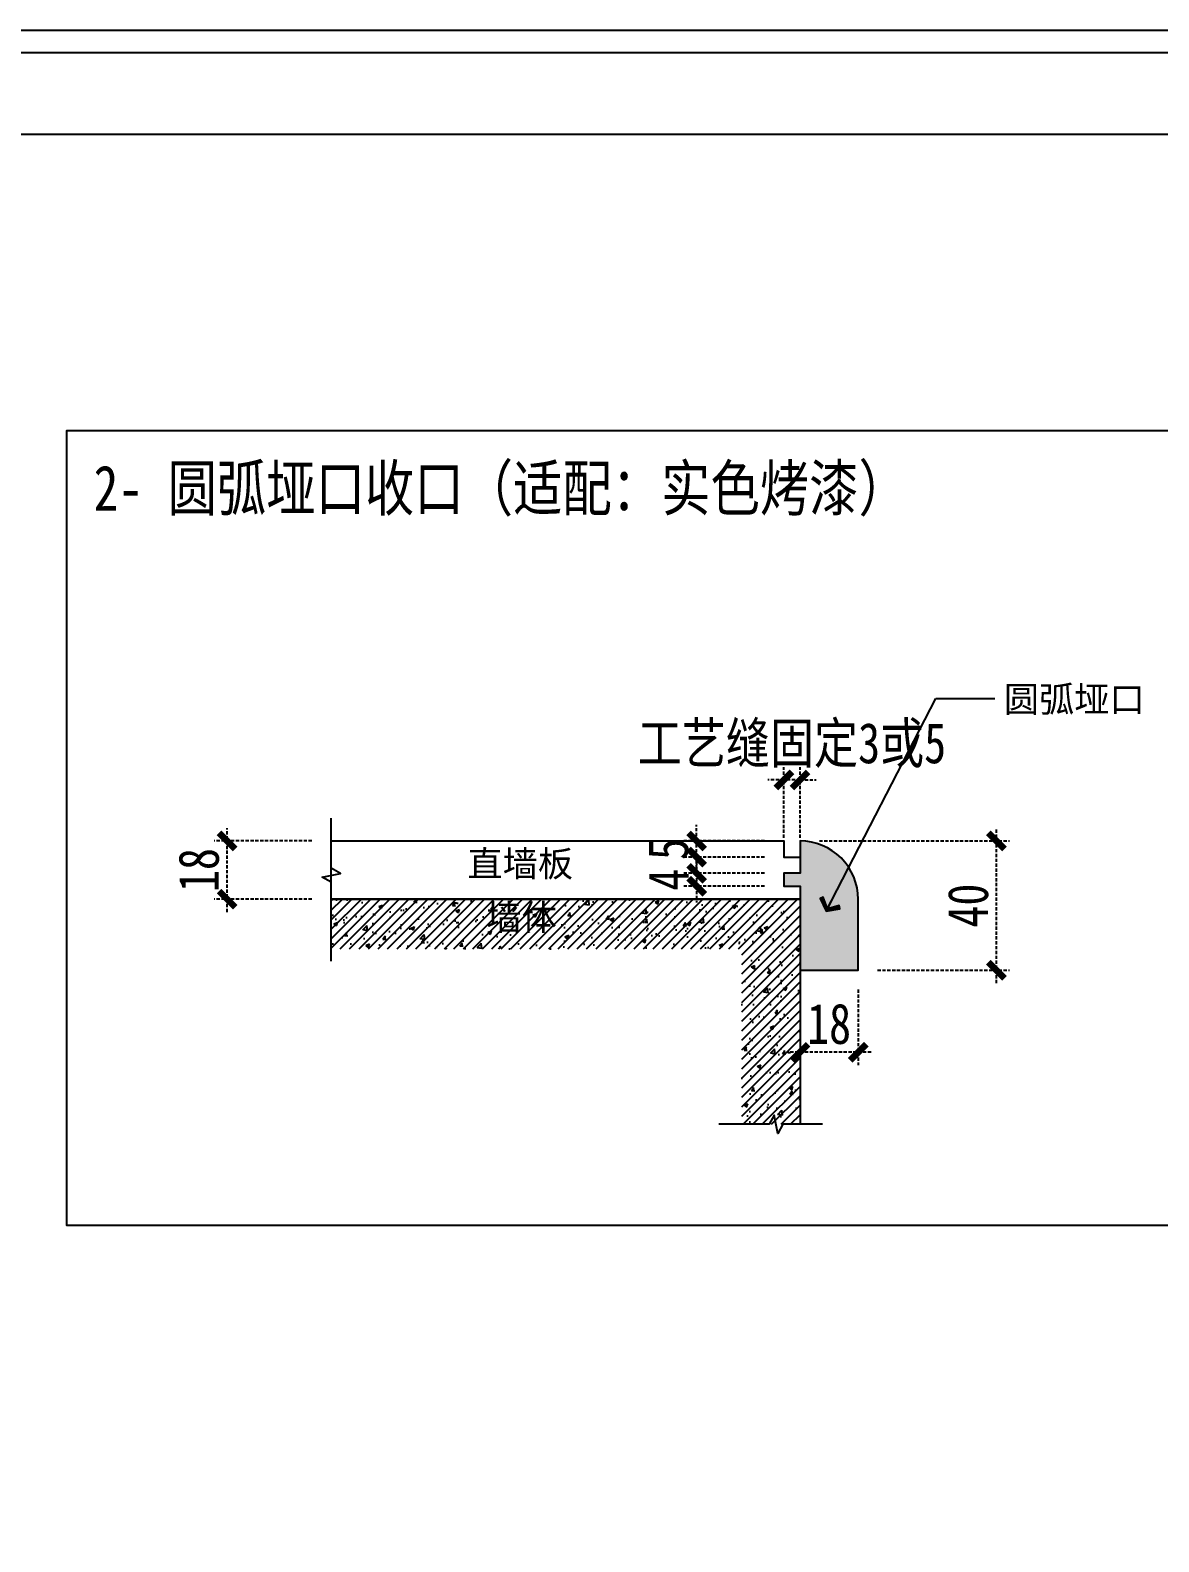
# Model space of a CAD drawing. Header units: millimetres. Extents: x 4862 to 20554, y 7569 to 11262.
# Drawn here: x 16495.7 to 16845, y 9023.8 to 9491.4 of the extents above; entities that cross this region are included whole.
import ezdxf

# ---------------------------------------------------------------- set-up
doc = ezdxf.new("R2010")
doc.units = ezdxf.units.MM
doc.linetypes.add('DASHEDX2', pattern=[1.5, 1, -0.5])
doc.styles.add('家具尺寸文字', font='SimSun.ttf', dxfattribs={"width": 0.8})
doc.styles.add('黑石雅黑', font='Microsoft YaHei.ttf')
doc.dimstyles.new('副本 固装比例5', dxfattribs={"dimscale": 5, "dimtxt": 2.5, "dimasz": 1, "dimexe": 0.8, "dimexo": 1.2, "dimgap": 0.5, "dimtad": 1, "dimdec": 0, "dimdsep": 46, "dimtxsty": '家具尺寸文字', "dimblk": 'ARCHTICK', "dimcen": 0, "dimdle": 0.8, "dimclrd": 8, "dimclre": 8, "dimclrt": 2, "dimadec": 1, "dimazin": 2, "dimtfac": 1, "dimtdec": 0, "dimtix": 1, "dimtmove": 2, "dimatfit": 2, "dimfxl": 0, "dimtolj": 1, "dimtzin": 0, "dimarcsym": 0})
doc.dimstyles.new('深化(A1)1：1', dxfattribs={"dimtxt": 3, "dimasz": 1, "dimexe": 1.5, "dimexo": 1, "dimgap": 1, "dimtad": 1, "dimdec": 0, "dimrnd": 5, "dimdsep": 46, "dimtxsty": '黑石雅黑', "dimblk": 'ARCHTICK', "dimcen": 1, "dimclrd": 44, "dimclre": 44, "dimclrt": 50, "dimadec": 0, "dimazin": 2, "dimtfac": 1, "dimtdec": 0, "dimtix": 1, "dimtmove": 2, "dimatfit": 3, "dimldrblk": 'hl_arrow2', "dimfxl": 0, "dimtolj": 1, "dimarcsym": 0})

# ---------------------------------------------------------------- blocks, each defined once
blk = doc.blocks.new('_ArchTick')
at = {"color": 0, "linetype": 'ByBlock', "const_width": 0.4}
blk.add_lwpolyline([(-0.5, -0.5), (0.5, 0.5)], dxfattribs=at)
blk = doc.blocks.new('*D403')
at = {"color": 8, "linetype": 'DASHEDX2', "lineweight": -2, "transparency": 16777216}
for p, q in [((16556.67, 9218.58), (16556.67, 9244.58)), ((16582.87, 9240.58), (16552.67, 9240.58)), ((16582.87, 9222.58), (16552.67, 9222.58))]:
    blk.add_line(p, q, dxfattribs=at)
at = {"layer": 'Defpoints', "color": 0, "transparency": 16777216}
for p in [(16556.67, 9240.58), (16588.87, 9240.58), (16588.87, 9222.58)]:
    blk.add_point(p, dxfattribs=at)
at = {"color": 8, "lineweight": -2, "transparency": 16777216, "xscale": 5, "yscale": 5, "zscale": 5}
for p, rotation in [((16556.67, 9240.58), 90), ((16556.67, 9222.58), 270)]:
    blk.add_blockref('_ArchTick', p, dxfattribs=dict(at, rotation=rotation))
at = {"color": 2, "transparency": 16777216, "insert": (16547.92, 9231.58), "char_height": 12.5, "attachment_point": 5, "rotation": 90, "style": '家具尺寸文字'}
blk.add_mtext('\\A1;18', dxfattribs=at)
blk = doc.blocks.new('*U120')
at = {"color": 0}
blk.add_lwpolyline([(0, -15.97), (0, -1.28), (-1.7, -0.34), (1.7, 0.34), (0, 1.28), (0, 10.61)], dxfattribs=at)
blk = doc.blocks.new('*U121')
at = {"color": 0}
blk.add_lwpolyline([(0, -8.63), (0, -1.28), (-1.7, -0.34), (1.7, 0.34), (0, 1.28), (0, 10.61)], dxfattribs=at)
blk = doc.blocks.new('*D404')
at = {"color": 8, "linetype": 'DASHEDX2', "lineweight": -2, "transparency": 16777216}
for p, q in [((16794.77, 9196.58), (16794.77, 9244.58)), ((16739.97, 9240.58), (16798.77, 9240.58)), ((16757.97, 9200.58), (16798.77, 9200.58))]:
    blk.add_line(p, q, dxfattribs=at)
at = {"layer": 'Defpoints', "color": 0, "transparency": 16777216}
for p in [(16733.97, 9240.58), (16794.77, 9240.58), (16751.97, 9200.58)]:
    blk.add_point(p, dxfattribs=at)
at = {"color": 8, "lineweight": -2, "transparency": 16777216, "xscale": 5, "yscale": 5, "zscale": 5}
for p, rotation in [((16794.77, 9240.58), 90), ((16794.77, 9200.58), 270)]:
    blk.add_blockref('_ArchTick', p, dxfattribs=dict(at, rotation=rotation))
at = {"color": 2, "transparency": 16777216, "insert": (16786.02, 9220.58), "char_height": 12.5, "attachment_point": 5, "rotation": 90, "style": '家具尺寸文字'}
blk.add_mtext('\\A1;40', dxfattribs=at)
blk = doc.blocks.new('*D405')
at = {"color": 8, "linetype": 'DASHEDX2', "lineweight": -2, "transparency": 16777216}
for p, q in [((16728.97, 9241.58), (16728.97, 9263.45)), ((16733.97, 9241.58), (16733.97, 9263.45)), ((16728.97, 9259.45), (16723.97, 9259.45)), ((16733.97, 9259.45), (16728.97, 9259.45)), ((16733.97, 9259.45), (16738.97, 9259.45))]:
    blk.add_line(p, q, dxfattribs=at)
at = {"layer": 'Defpoints', "color": 0, "transparency": 16777216}
for p in [(16728.97, 9259.45), (16728.97, 9235.58), (16733.97, 9235.58)]:
    blk.add_point(p, dxfattribs=at)
at = {"color": 8, "lineweight": -2, "transparency": 16777216, "xscale": 5, "yscale": 5, "zscale": 5}
blk.add_blockref('_ArchTick', (16728.97, 9259.45), dxfattribs=at)
at = {"color": 8, "lineweight": -2, "transparency": 16777216, "xscale": 5, "yscale": 5, "zscale": 5, "rotation": 180}
blk.add_blockref('_ArchTick', (16733.97, 9259.45), dxfattribs=at)
at = {"color": 2, "transparency": 16777216, "insert": (16731.47, 9270.16), "char_height": 12.5, "attachment_point": 5, "style": '家具尺寸文字'}
blk.add_mtext('\\A1;工艺缝固定3或5', dxfattribs=at)
blk = doc.blocks.new('*D406')
at = {"color": 8, "linetype": 'DASHEDX2', "lineweight": -2, "transparency": 16777216}
for p, q in [((16733.97, 9194.58), (16733.97, 9171.2)), ((16751.97, 9194.58), (16751.97, 9171.2)), ((16755.97, 9175.2), (16729.97, 9175.2))]:
    blk.add_line(p, q, dxfattribs=at)
at = {"layer": 'Defpoints', "color": 0, "transparency": 16777216}
for p in [(16733.97, 9200.58), (16751.97, 9200.58), (16733.97, 9175.2)]:
    blk.add_point(p, dxfattribs=at)
at = {"color": 8, "lineweight": -2, "transparency": 16777216, "xscale": 5, "yscale": 5, "zscale": 5, "rotation": 180}
blk.add_blockref('_ArchTick', (16733.97, 9175.2), dxfattribs=at)
at = {"color": 8, "lineweight": -2, "transparency": 16777216, "xscale": 5, "yscale": 5, "zscale": 5}
blk.add_blockref('_ArchTick', (16751.97, 9175.2), dxfattribs=at)
at = {"color": 2, "transparency": 16777216, "insert": (16742.97, 9183.95), "char_height": 12.5, "attachment_point": 5, "style": '家具尺寸文字'}
blk.add_mtext('\\A1;18', dxfattribs=at)
blk = doc.blocks.new('*D407')
at = {"color": 8, "linetype": 'DASHEDX2', "lineweight": -2, "transparency": 16777216}
for p, q in [((16701.98, 9240.58), (16701.98, 9245.58)), ((16722.97, 9240.58), (16697.98, 9240.58)), ((16701.98, 9235.58), (16701.98, 9240.58)), ((16722.97, 9235.58), (16697.98, 9235.58)), ((16701.98, 9235.58), (16701.98, 9230.58))]:
    blk.add_line(p, q, dxfattribs=at)
at = {"layer": 'Defpoints', "color": 0, "transparency": 16777216}
for p in [(16701.98, 9240.58), (16728.97, 9240.58), (16728.97, 9235.58)]:
    blk.add_point(p, dxfattribs=at)
at = {"color": 8, "lineweight": -2, "transparency": 16777216, "xscale": 5, "yscale": 5, "zscale": 5}
for p, rotation in [((16701.98, 9240.58), 270), ((16701.98, 9235.58), 90)]:
    blk.add_blockref('_ArchTick', p, dxfattribs=dict(at, rotation=rotation))
at = {"color": 2, "transparency": 16777216, "insert": (16693.23, 9238.08), "char_height": 12.5, "attachment_point": 5, "rotation": 90, "style": '家具尺寸文字'}
blk.add_mtext('\\A1;5', dxfattribs=at)
blk = doc.blocks.new('*D408')
at = {"color": 8, "linetype": 'DASHEDX2', "lineweight": -2, "transparency": 16777216}
for p, q in [((16701.98, 9230.58), (16701.98, 9235.58)), ((16722.97, 9230.58), (16697.98, 9230.58)), ((16701.98, 9230.58), (16701.98, 9226.58)), ((16722.97, 9226.58), (16697.98, 9226.58)), ((16701.98, 9226.58), (16701.98, 9221.58))]:
    blk.add_line(p, q, dxfattribs=at)
at = {"layer": 'Defpoints', "color": 0, "transparency": 16777216}
for p in [(16728.97, 9230.58), (16701.98, 9226.58), (16728.97, 9226.58)]:
    blk.add_point(p, dxfattribs=at)
at = {"color": 8, "lineweight": -2, "transparency": 16777216, "xscale": 5, "yscale": 5, "zscale": 5}
for p, rotation in [((16701.98, 9230.58), 270), ((16701.98, 9226.58), 90)]:
    blk.add_blockref('_ArchTick', p, dxfattribs=dict(at, rotation=rotation))
at = {"color": 2, "transparency": 16777216, "insert": (16693.23, 9228.58), "char_height": 12.5, "attachment_point": 5, "rotation": 90, "style": '家具尺寸文字'}
blk.add_mtext('\\A1;4', dxfattribs=at)
blk = doc.blocks.new('hl_arrow2')
at = {"color": 2}
blk.add_line((-0.22, 0), (-1, 0), dxfattribs=at)
blk.add_lwpolyline([(-0.22, 0), (-0.86, -0.69), (-0.65, -0.86), (0, 0), (-0.65, 0.86), (-0.86, 0.69)], close=True, dxfattribs=at)
for points in [[(-0.86, 0.69), (-0.65, 0.86), (-0.22, 0), (0, 0)], [(-0.86, -0.69), (-0.65, -0.86), (-0.22, 0), (0, 0)]]:
    blk.add_solid(points, dxfattribs=at)
blk = doc.blocks.new('A$C398a0407')
blk.add_line((443.2, 6546.9), (8134, 6546.9))
for points in [[(9632, 0), (0, 0), (0, 6848), (9632, 6848)], [(9568, 64), (64, 64), (64, 6784), (9568, 6784)]]:
    blk.add_lwpolyline(points, close=True)
blk = doc.blocks.new('A$Caecb7373')
at = {"color": 1}
blk.add_lwpolyline([(0, 821.76), (1155.84, 821.76), (1155.84, 0), (0, 0)], close=True, dxfattribs=at)

msp = doc.modelspace()

# ---------------------------------------------------------------- hatches: boundary and pattern name
at = {"true_color": 0x636466}
h = msp.add_hatch(color=251, dxfattribs=at)
h.dxf.hatch_style = 1
edge = h.paths.add_edge_path()
edge.add_line((16733.965, 9240.584), (16733.965, 9230.584))
edge.add_line((16733.965, 9230.584), (16728.965, 9230.584))
edge.add_line((16728.965, 9230.584), (16728.965, 9226.584))
edge.add_line((16728.965, 9226.584), (16733.965, 9226.584))
edge.add_line((16733.965, 9226.584), (16733.965, 9200.584))
edge.add_line((16733.965, 9200.584), (16751.965, 9200.584))
edge.add_line((16751.965, 9200.584), (16751.965, 9222.584))
edge.add_arc((16733.965, 9222.584), 18, 0, 90)
h = msp.add_hatch()
h.set_pattern_fill('ANSI31', color=8, scale=0.65355)
h.set_pattern_definition([(45, (-29672.9507, 49475.8078), (-1.467260864, 1.467260864), [])])
h.paths.add_polyline_path([(16733.965, 9222.584), (16715.928, 9222.584), (16715.928, 9152.955), (16733.965, 9152.955)])
h.paths.add_polyline_path([(16715.928, 9222.584), (16588.872, 9222.584), (16588.872, 9207.209), (16715.928, 9207.209)])
h = msp.add_hatch()
h.set_pattern_fill('AR-CONC', color=8, scale=0.065355)
h.set_pattern_definition([(50, (-29820.367, 49475.808), (11.9066731, -1.0416984), [1.2450121, -13.6951334]), (355, (-29820.367, 49475.808), (-2.3033327, 12.486514), [0.9960097, -10.956145]), (100.451445, (-29819.375, 49475.721), (9.6033404, 11.444815), [1.0580975, -11.639082]), (46.1842, (-29820.367, 49479.128), (17.716362, -2.747675), [1.867518, -20.5427]), (96.635558, (-29818.891, 49478.899), (15.5155394, 16.1705263), [1.587147, -17.458639]), (351.18415, (-29820.367, 49479.128), (15.5155394, 16.1705263), [1.4940124, -16.4341426]), (21, (-29818.707, 49478.298), (9.9087536, -6.6835387), [1.2450121, -13.6951334]), (326, (-29818.707, 49478.298), (4.0390695, 12.0375985), [0.9960097, -10.9561067]), (71.451445, (-29817.882, 49477.741), (13.9478231, 5.3540599), [1.0580975, -11.639062]), (37.5, (-29820.3673, 49475.808), (0.20185556, 5.5260918), [0, -10.8233054, 0, -11.12210834, 0, -10.9976071]), (7.5, (-29820.367, 49475.808), (4.36699686, 6.5472982), [0, -6.3412618, 0, -10.574303, 0, -4.1915408]), (327.5, (-29824.069, 49475.808), (8.86151892, -0.37440188), [0, -4.1500404, 0, -12.9481261, 0, -17.1811674]), (317.5, (-29825.729, 49475.808), (9.6809778, 1.6617475), [0, -5.3950526, 0, -8.5988838, 0, -12.2011189])])
h.paths.add_polyline_path([(16733.965, 9222.584), (16715.928, 9222.584), (16715.928, 9152.955), (16733.965, 9152.955)])
h.paths.add_polyline_path([(16715.928, 9222.584), (16588.872, 9222.584), (16588.872, 9207.209), (16715.928, 9207.209)])

# ---------------------------------------------------------------- linework, layer by layer
for points in [[(16904.21, 8802.459), (16082.658, 8802.459), (16082.658, 9459.199), (16904.21, 9459.199)], [(16890.211, 9367.407), (16506.957, 9367.407), (16506.957, 9121.778), (16890.211, 9121.778)]]:
    msp.add_lwpolyline(points, close=True)
for points in [[(16733.965, 9222.584), (16588.872, 9222.584), (16588.872, 9240.584), (16728.965, 9240.584)], [(16733.965, 9222.584), (16588.872, 9222.584), (16588.872, 9240.584), (16728.965, 9240.584)], [(16733.965, 9222.584), (16588.872, 9222.584), (16588.872, 9240.584), (16728.965, 9240.584), (16728.965, 9235.584), (16733.965, 9235.584), (16733.965, 9230.584)]]:
    msp.add_lwpolyline(points)
at = {"color": 5}
msp.add_lwpolyline([(16733.965, 9240.584), (16733.965, 9240.584), (16733.965, 9230.584), (16728.965, 9230.584), (16728.965, 9226.584), (16733.965, 9226.584), (16733.965, 9200.584), (16751.965, 9200.584), (16751.965, 9222.584, 0.4142136)], format="xyb", close=True, dxfattribs=at)
at = {"color": 8}
msp.add_lwpolyline([(16588.872, 9222.584), (16733.965, 9222.584), (16733.965, 9152.955)], dxfattribs=at)
msp.add_lwpolyline([(16588.872, 9222.584), (16733.965, 9222.584), (16733.965, 9152.955)], dxfattribs=at)

# ---------------------------------------------------------------- block references
at = {"xscale": 0.1068232839997459, "yscale": 0.1068232839997459, "zscale": 0.1068232839997459}
msp.add_blockref('A$C398a0407', (16035.311, 8759.836), dxfattribs=at)
at = {"color": 1}
for name, p, xscale, yscale, zscale in [('A$Caecb7373', (16035.311, 8759.836), 0.8901940333312022, 0.8901940333312022, 0.8901940333312022), ('*U120', (16588.872, 9229.995), 1.664, 1.664, 1.664)]:
    msp.add_blockref(name, p, dxfattribs=dict(at, xscale=xscale, yscale=yscale, zscale=zscale))
at = {"color": 1, "xscale": 1.664, "yscale": 1.664, "zscale": 1.664, "rotation": 90}
msp.add_blockref('*U121', (16726.542, 9152.955), dxfattribs=at)

# ---------------------------------------------------------------- texts
at = {"color": 50, "style": '家具尺寸文字', "width": 0.8}
msp.add_text('2- 圆弧垭口收口（适配：实色烤漆）', height=14, dxfattribs=at).set_placement((16515.349, 9342.732))
at = {"style": '黑石雅黑'}
for s, p in [('圆弧垭口', (16797.031, 9280.414)), ('直墙板 ', (16631.016, 9229.542))]:
    msp.add_text(s, height=8, dxfattribs=at).set_placement(p)
at = {"color": 3, "style": '黑石雅黑'}
msp.add_text('墙体', height=8, dxfattribs=at).set_placement((16636.881, 9212.937))

# ---------------------------------------------------------------- dimensions: what is measured, and where the dimension line sits
dim = msp.add_linear_dim(base=(16728.965, 9259.452), p1=(16733.965, 9235.584), p2=(16728.965, 9235.584), text='工艺缝固定3或5', dimstyle='副本 固装比例5', override={"dimfxl": 100, "dimarcsym": 1})
dim.commit()
dim.dimension.update_dxf_attribs({"geometry": '*D405', "text_midpoint": (16731.465, 9270.157)})
for base, p1, p2, picture, middle in [((16556.67, 9240.584), (16588.872, 9222.584), (16588.872, 9240.584), '*D403', (16547.92, 9231.584)), ((16701.983, 9240.584), (16728.965, 9235.584), (16728.965, 9240.584), '*D407', (16693.233, 9238.084)), ((16794.773, 9240.584), (16751.965, 9200.584), (16733.965, 9240.584), '*D404', (16786.023, 9220.584)), ((16701.983, 9226.584), (16728.965, 9230.584), (16728.965, 9226.584), '*D408', (16693.233, 9228.584))]:
    dim = msp.add_linear_dim(base=base, p1=p1, p2=p2, angle=90, dimstyle='副本 固装比例5', override={"dimfxl": 100, "dimarcsym": 1})
    dim.commit()
    dim.dimension.update_dxf_attribs({"geometry": picture, "text_midpoint": middle})
dim = msp.add_linear_dim(base=(16733.965, 9175.198), p1=(16751.965, 9200.584), p2=(16733.965, 9200.584), dimstyle='副本 固装比例5', override={"dimfxl": 100, "dimarcsym": 1})
dim.commit()
dim.dimension.update_dxf_attribs({"geometry": '*D406', "text_midpoint": (16742.965, 9183.948)})

# ---------------------------------------------------------------- leaders
at = {"ltscale": 500}
msp.add_leader([(16742.039, 9218.844), (16776.019, 9284.654), (16794.286, 9284.654)], dimstyle='深化(A1)1：1', override={"dimasz": 4, "dimgap": 1, "dimtad": 0}, dxfattribs=at)

doc.saveas('drawing.dxf')
